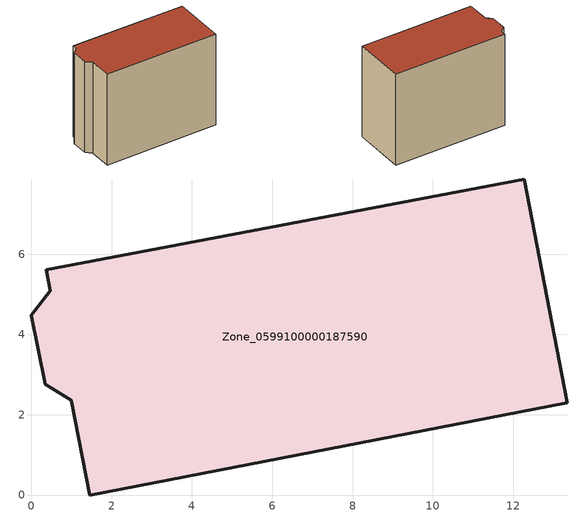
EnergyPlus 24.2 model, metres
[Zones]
Zone_0599100000187590
 floor ground (C_G): 12.28,7.87 13.35,2.29 1.46,0 1,2.36 0.35,2.76 0,4.48 0.47,5.09 0.37,5.61 z0
 wall outside (C_F): 0.47,5.09 0,4.48 0.35,2.76 1,2.36 1.46,0 13.35,2.29 12.28,7.87 0.37,5.61 0.47,5.09 z0:10.1
 roof outside (C_R): 12.28,7.87 0.37,5.61 0.47,5.09 0,4.48 0.35,2.76 1,2.36 1.46,0 13.35,2.29 z10.1
[BUILDING]
Pand.0599100000187590: North Axis=0; Terrain=City; Loads Convergence Tolerance Value=0.04; Temperature Convergence Tolerance Value=0.4; Solar Distribution=FullExterior; Maximum Number of Warmup Days=25; Minimum Number of Warmup Days=1
[Site:Location]
Rotterdam.The.Hague.AP_ZH_NLD Design_Conditions: Latitude=51.96; Longitude=4.45; Time Zone=1; Elevation=-4.5
[SITE:GROUNDTEMPERATURE:BUILDINGSURFACE]
18, 18, 18, 18, 18, 18, 18, 18, 18, 18, 18, 18
[MATERIAL] Thermal Absorptance=0.9; Solar Absorptance=0.7; Visible Absorptance=0.7
Name | Roughness | Thickness | Conductivity | Density | Specific Heat
G.TI.1946 | MediumSmooth | 0.15 | 1 | 540 | 1210
F.TI.1946 | Rough | 0.3 | 0.857143 | 1920 | 840
R.TI.1946 | MediumRough | 0.2 | 0.1 | 1500 | 1000
[CONSTRUCTION]
C_G: G.TI.1946
C_F: F.TI.1946
C_R: R.TI.1946
[ZONE]
Zone_0599100000187590: Type=1; Multiplier=1; Ceiling Height=Autocalculate; Volume=Autocalculate; Floor Area=autocalculate; Part of Total Floor Area=Yes
[ZONEINFILTRATION:DESIGNFLOWRATE]
Infil_Zone_0599100000187590: Zone or ZoneList or Space or SpaceList=Zone_0599100000187590; Schedule=AlwaysOn; Design Flow Rate Calculation Method=Flow/Area; Flow Rate per Floor Area=0.003; Constant Term Coefficient=1; Temperature Term Coefficient=0; Velocity Term Coefficient=0; Velocity Squared Term Coefficient=0
[HVACTEMPLATE:ZONE:IDEALLOADSAIRSYSTEM]
Zone_0599100000187590: Maximum Heating Supply Air Temperature=50; Minimum Cooling Supply Air Temperature=13; Maximum Heating Supply Air Humidity Ratio=0.0156; Minimum Cooling Supply Air Humidity Ratio=0.0077; Heating Limit=NoLimit; Cooling Limit=NoLimit; Dehumidification Control Type=ConstantSensibleHeatRatio; Cooling Sensible Heat Ratio=0.7; Dehumidification Setpoint=60; Humidification Control Type=None; Humidification Setpoint=30; Outdoor Air Method=None; Outdoor Air Flow Rate per Person=0.00944; Outdoor Air Flow Rate per Zone Floor Area=0; Outdoor Air Flow Rate per Zone=0; Demand Controlled Ventilation Type=None; Outdoor Air Economizer Type=NoEconomizer; Heat Recovery Type=None; Sensible Heat Recovery Effectiveness=0.7; Latent Heat Recovery Effectiveness=0.65
[ZONECONTROL:THERMOSTAT]
ThermostatControl_Zone_0599100000187590: Zone or ZoneList=Zone_0599100000187590; Control Type Schedule=DualSetpointControlType; Control 1=Thermostat_Zone_0599100000187590; Temperature Difference Between Cutout And Setpoint=0
[THERMOSTATSETPOINT:DUALSETPOINT]
Thermostat_Zone_0599100000187590: Heating Setpoint Temperature Schedule=HeatingSetpoint_Zone_0599100000187590; Cooling Setpoint Temperature Schedule=CoolingSetpoint_Zone_0599100000187590
[SCHEDULE:COMPACT]
HeatingSetpoint_Zone_0599100000187590: Through: 12/31, For: AllDays, Until: 24:00, 21
CoolingSetpoint_Zone_0599100000187590: Through: 12/31, For: AllDays, Until: 24:00, 24
DualSetpointControlType: Through: 12/31, For: AllDays, Until: 24:00, 4
AlwaysOn: Through: 12/31, For: AllDays, Until: 24:00, 1
